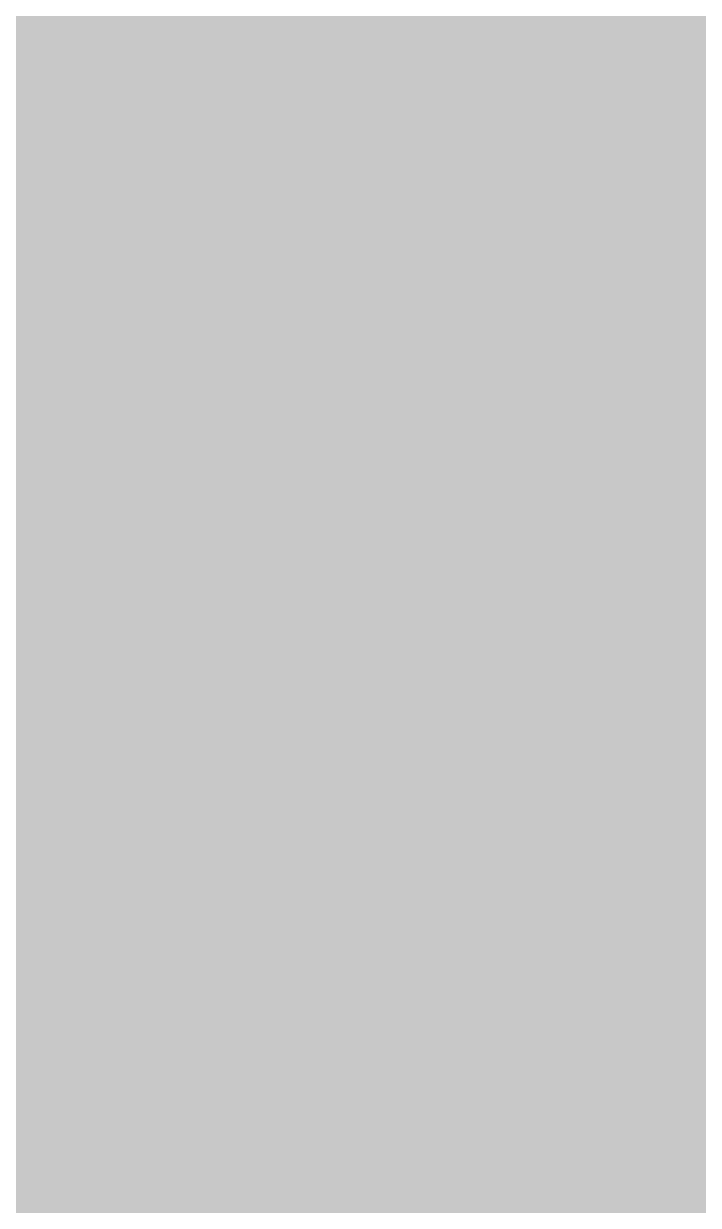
# Model space of a CAD drawing. Header units: millimetres. Extents: x 0 to 423, y 0 to 564.
# Drawn here: x 56.8 to 99.5, y 241.2 to 316 of the extents above; entities that cross this region are included whole.
import ezdxf

# ---------------------------------------------------------------- set-up
doc = ezdxf.new("R2010")
doc.units = ezdxf.units.MM

msp = doc.modelspace()

# ---------------------------------------------------------------- hatches: boundary and pattern name
msp.add_hatch(color=254).paths.add_polyline_path([(21.2189, 0.0537), (20.955, 0.0533), (20.6934, 0.0584), (20.4292, 0.066), (20.1676, 0.0787), (19.906, 0.094), (19.6469, 0.1118), (19.3853, 0.1321), (19.1262, 0.1549), (18.8671, 0.1829), (18.608, 0.2134), (18.349, 0.2464), (18.0924, 0.2845), (17.8359, 0.3251), (17.5793, 0.3683), (17.3253, 0.414), (17.0688, 0.4623), (16.8148, 0.5156), (16.5633, 0.5715), (16.3093, 0.6299), (16.0579, 0.6909), (15.809, 0.7544), (15.56, 0.823), (15.3111, 0.8941), (15.0622, 0.9677), (14.8158, 1.0439), (14.5694, 1.1227), (14.3256, 1.2065), (14.0818, 1.2903), (13.8379, 1.3792), (13.5966, 1.4707), (13.3579, 1.5672), (13.1191, 1.6637), (12.8803, 1.7628), (12.6441, 1.8669), (12.4079, 1.9736), (12.1742, 2.0803), (11.9405, 2.192), (11.7094, 2.3089), (11.4808, 2.4257), (11.2522, 2.5451), (11.0236, 2.6695), (10.7975, 2.794), (10.574, 2.9235), (10.3505, 3.0556), (10.1295, 3.1877), (9.9111, 3.3249), (9.6926, 3.4646), (9.4742, 3.6068), (9.2608, 3.7541), (9.0475, 3.9014), (8.8341, 4.0513), (8.6258, 4.2037), (8.4176, 4.3612), (8.2118, 4.5187), (8.0061, 4.6812), (7.8029, 4.8438), (7.6022, 5.0114), (7.4041, 5.1816), (7.206, 5.3518), (7.0129, 5.527), (6.8174, 5.7048), (6.6269, 5.8826), (6.4389, 6.0655), (6.2509, 6.2509), (6.0655, 6.4389), (5.8852, 6.6269), (5.7048, 6.8174), (5.527, 7.0104), (5.3518, 7.206), (5.1816, 7.4041), (5.0114, 7.6022), (4.8463, 7.8029), (4.6812, 8.0061), (4.5187, 8.2118), (4.3612, 8.4176), (4.2062, 8.6258), (4.0513, 8.8341), (3.9014, 9.0475), (3.7541, 9.2608), (3.6068, 9.4742), (3.4646, 9.6926), (3.3249, 9.9085), (3.1877, 10.1295), (3.0556, 10.3505), (2.9235, 10.574), (2.794, 10.7975), (2.6695, 11.0236), (2.5451, 11.2522), (2.4257, 11.4808), (2.3063, 11.7094), (2.192, 11.9405), (2.0803, 12.1742), (1.971, 12.4079), (1.8669, 12.6441), (1.7628, 12.8803), (1.6637, 13.1191), (1.5646, 13.3579), (1.4707, 13.5966), (1.3792, 13.8379), (1.2903, 14.0818), (1.2065, 14.3256), (1.1227, 14.5694), (1.0439, 14.8158), (0.9652, 15.0622), (0.8915, 15.3111), (0.823, 15.56), (0.7544, 15.809), (0.6883, 16.0604), (0.6274, 16.3119), (0.569, 16.5633), (0.5131, 16.8148), (0.4623, 17.0688), (0.4115, 17.3253), (0.3658, 17.5793), (0.3226, 17.8359), (0.2819, 18.0924), (0.2464, 18.3515), (0.2134, 18.608), (0.1829, 18.8671), (0.1549, 19.1262), (0.1295, 19.3878), (0.1092, 19.6469), (0.0914, 19.9085), (0.0762, 20.1701), (0.066, 20.4318), (0.0584, 20.6934), (0.0533, 20.955), (0.0508, 21.2192), (0.0522, 543.3314), (0.0533, 543.593), (0.0584, 543.8546), (0.066, 544.1188), (0.0762, 544.3804), (0.0914, 544.642), (0.1092, 544.9011), (0.1295, 545.1627), (0.1549, 545.4218), (0.1829, 545.6809), (0.2134, 545.94), (0.2464, 546.1991), (0.2819, 546.4556), (0.3226, 546.7121), (0.3658, 546.9687), (0.4115, 547.2227), (0.4623, 547.4792), (0.5131, 547.7332), (0.569, 547.9847), (0.6274, 548.2387), (0.6883, 548.4876), (0.7544, 548.7391), (0.823, 548.988), (0.8915, 549.2369), (0.9652, 549.4858), (1.0439, 549.7322), (1.1227, 549.9786), (1.2065, 550.2224), (1.2903, 550.4663), (1.3792, 550.7076), (1.4707, 550.9489), (1.5646, 551.1902), (1.6637, 551.4289), (1.7628, 551.6677), (1.8669, 551.9039), (1.971, 552.1401), (2.0803, 552.3738), (2.192, 552.6049), (2.3063, 552.8386), (2.4257, 553.0672), (2.5451, 553.2958), (2.6695, 553.5244), (2.794, 553.7505), (2.9235, 553.974), (3.0556, 554.1975), (3.1877, 554.4185), (3.3249, 554.6369), (3.4646, 554.8554), (3.6068, 555.0738), (3.7541, 555.2872), (3.9014, 555.5005), (4.0513, 555.7114), (4.2062, 555.9222), (4.3612, 556.1305), (4.5187, 556.3362), (4.6812, 556.5419), (4.8463, 556.7451), (5.0114, 556.9458), (5.1816, 557.1439), (5.3518, 557.342), (5.527, 557.5351), (5.7048, 557.7281), (5.8852, 557.9212), (6.0655, 558.1091), (6.2509, 558.2971), (6.4389, 558.4825), (6.6269, 558.6628), (6.8174, 558.8432), (7.0129, 559.021), (7.206, 559.1937), (7.4041, 559.3664), (7.6022, 559.5366), (7.8029, 559.7017), (8.0061, 559.8668), (8.2118, 560.0268), (8.4176, 560.1868), (8.6258, 560.3418), (8.8341, 560.4967), (9.0475, 560.6466), (9.2608, 560.7939), (9.4742, 560.9387), (9.6926, 561.0835), (9.9111, 561.2232), (10.1295, 561.3603), (10.3505, 561.4924), (10.574, 561.6245), (10.7975, 561.754), (11.0236, 561.8785), (11.2522, 562.0029), (11.4808, 562.1223), (11.7094, 562.2392), (11.9405, 562.356), (12.1742, 562.4678), (12.4079, 562.5744), (12.6441, 562.6811), (12.8803, 562.7853), (13.1191, 562.8843), (13.3579, 562.9834), (13.5966, 563.0774), (13.8379, 563.1688), (14.0818, 563.2577), (14.3256, 563.3415), (14.5694, 563.4253), (14.8158, 563.5041), (15.0622, 563.5803), (15.3111, 563.6539), (15.56, 563.7251), (15.809, 563.7936), (16.0579, 563.8571), (16.3093, 563.9206), (16.5633, 563.9791), (16.8148, 564.0349), (17.0688, 564.0857), (17.3253, 564.1365), (17.5793, 564.1823), (17.8359, 564.2254), (18.0924, 564.2635), (18.349, 564.3016), (18.608, 564.3347), (18.8671, 564.3651), (19.1262, 564.3931), (19.3853, 564.4185), (19.6469, 564.4388), (19.906, 564.4566), (20.1676, 564.4718), (20.4292, 564.482), (20.6934, 564.4896), (20.955, 564.4947), (21.2166, 564.4972), (402.2189, 564.4981), (402.4808, 564.4947), (402.7424, 564.4896), (403.0066, 564.482), (403.2682, 564.4718), (403.5298, 564.4566), (403.7889, 564.4388), (404.0505, 564.4185), (404.3096, 564.3931), (404.5687, 564.3651), (404.8277, 564.3347), (405.0868, 564.3016), (405.3434, 564.2635), (405.5999, 564.2254), (405.8564, 564.1823), (406.113, 564.1365), (406.367, 564.0857), (406.621, 564.0349), (406.875, 563.9791), (407.1264, 563.9206), (407.3779, 563.8571), (407.6268, 563.7936), (407.8783, 563.7251), (408.1272, 563.6539), (408.3736, 563.5803), (408.62, 563.5041), (408.8663, 563.4253), (409.1102, 563.3415), (409.354, 563.2577), (409.5979, 563.1688), (409.8392, 563.0774), (410.0805, 562.9834), (410.3192, 562.8843), (410.5554, 562.7853), (410.7942, 562.6811), (411.0279, 562.5744), (411.2616, 562.4678), (411.4952, 562.356), (411.7264, 562.2392), (411.9575, 562.1223), (412.1861, 562.0029), (412.4122, 561.8785), (412.6382, 561.754), (412.8643, 561.6245), (413.0853, 561.4924), (413.3063, 561.3603), (413.5272, 561.2232), (413.7457, 561.0835), (413.9616, 560.9387), (414.1775, 560.7939), (414.3908, 560.6466), (414.6017, 560.4967), (414.8125, 560.3418), (415.0208, 560.1868), (415.2265, 560.0268), (415.4297, 559.8668), (415.6329, 559.7017), (415.8336, 559.5366), (416.0342, 559.3664), (416.2298, 559.1937), (416.4254, 559.021), (416.6184, 558.8432), (416.8089, 558.6628), (416.9994, 558.4825), (417.1848, 558.2971), (417.3703, 558.1091), (417.5531, 557.9212), (417.7335, 557.7281), (417.9087, 557.5351), (418.084, 557.342), (418.2567, 557.1439), (418.4244, 556.9458), (418.592, 556.7451), (418.7546, 556.5419), (418.9171, 556.3362), (419.0746, 556.1305), (419.2321, 555.9222), (419.3845, 555.7114), (419.5369, 555.5005), (419.6842, 555.2872), (419.829, 555.0738), (419.9712, 554.8554), (420.1109, 554.6369), (420.2481, 554.4185), (420.3827, 554.1975), (420.5148, 553.974), (420.6418, 553.7505), (420.7688, 553.5244), (420.8907, 553.2958), (421.0126, 553.0672), (421.1295, 552.8386), (421.2438, 552.6049), (421.3555, 552.3738), (421.4647, 552.1401), (421.5689, 551.9039), (421.673, 551.6677), (421.7746, 551.4289), (421.8711, 551.1902), (421.9651, 550.9489), (422.0566, 550.7076), (422.1455, 550.4663), (422.2318, 550.2224), (422.3131, 549.9786), (422.3918, 549.7322), (422.4706, 549.4858), (422.5442, 549.2369), (422.6128, 548.988), (422.6814, 548.7391), (422.7449, 548.4876), (422.8084, 548.2387), (422.8668, 547.9847), (422.9227, 547.7332), (422.9735, 547.4792), (423.0243, 547.2227), (423.07, 546.9687), (423.1132, 546.7121), (423.1513, 546.4556), (423.1894, 546.1991), (423.2224, 545.94), (423.2529, 545.6809), (423.2808, 545.4218), (423.3037, 545.1627), (423.3266, 544.9011), (423.3443, 544.642), (423.357, 544.3804), (423.3697, 544.1188), (423.3774, 543.8546), (423.3824, 543.593), (423.385, 543.3314), (423.3855, 21.2203), (423.3824, 20.955), (423.3774, 20.6934), (423.3697, 20.4318), (423.357, 20.1701), (423.3443, 19.9085), (423.3266, 19.6469), (423.3037, 19.3878), (423.2808, 19.1262), (423.2529, 18.8671), (423.2224, 18.608), (423.1894, 18.3515), (423.1513, 18.0924), (423.1132, 17.8359), (423.07, 17.5793), (423.0243, 17.3253), (422.9735, 17.0688), (422.9227, 16.8148), (422.8668, 16.5633), (422.8084, 16.3119), (422.7449, 16.0604), (422.6814, 15.809), (422.6128, 15.56), (422.5442, 15.3111), (422.4706, 15.0622), (422.3918, 14.8158), (422.3131, 14.5694), (422.2318, 14.3256), (422.1455, 14.0818), (422.0566, 13.8379), (421.9651, 13.5966), (421.8711, 13.3579), (421.7746, 13.1191), (421.673, 12.8803), (421.5689, 12.6441), (421.4647, 12.4079), (421.3555, 12.1742), (421.2438, 11.9405), (421.1295, 11.7094), (421.0126, 11.4808), (420.8907, 11.2522), (420.7688, 11.0236), (420.6418, 10.7975), (420.5148, 10.574), (420.3827, 10.3505), (420.2481, 10.1295), (420.1109, 9.9085), (419.9712, 9.6926), (419.829, 9.4742), (419.6842, 9.2608), (419.5369, 9.0475), (419.3845, 8.8341), (419.2321, 8.6258), (419.0746, 8.4176), (418.9171, 8.2118), (418.7546, 8.0061), (418.592, 7.8029), (418.4244, 7.6022), (418.2567, 7.4041), (418.084, 7.206), (417.9087, 7.0104), (417.7335, 6.8174), (417.5531, 6.6269), (417.3703, 6.4389), (417.1848, 6.2509), (416.9994, 6.0655), (416.8089, 5.8826), (416.6184, 5.7048), (416.4254, 5.527), (416.2298, 5.3518), (416.0342, 5.1816), (415.8336, 5.0114), (415.6329, 4.8438), (415.4297, 4.6812), (415.2265, 4.5187), (415.0208, 4.3612), (414.8125, 4.2037), (414.6017, 4.0513), (414.3908, 3.9014), (414.1775, 3.7541), (413.9616, 3.6068), (413.7457, 3.4646), (413.5272, 3.3249), (413.3063, 3.1877), (413.0853, 3.0556), (412.8643, 2.9235), (412.6382, 2.794), (412.4122, 2.6695), (412.1861, 2.5451), (411.9575, 2.4257), (411.7264, 2.3089), (411.4952, 2.192), (411.2616, 2.0803), (411.0279, 1.9736), (410.7942, 1.8669), (410.5554, 1.7628), (410.3192, 1.6637), (410.0805, 1.5672), (409.8392, 1.4707), (409.5979, 1.3792), (409.354, 1.2903), (409.1102, 1.2065), (408.8663, 1.1227), (408.62, 1.0439), (408.3736, 0.9677), (408.1272, 0.8941), (407.8783, 0.823), (407.6268, 0.7544), (407.3779, 0.6909), (407.1264, 0.6299), (406.875, 0.5715), (406.621, 0.5156), (406.367, 0.4623), (406.113, 0.414), (405.8564, 0.3683), (405.5999, 0.3251), (405.3434, 0.2845), (405.0868, 0.2464), (404.8277, 0.2134), (404.5687, 0.1829), (404.3096, 0.1549), (404.0505, 0.1321), (403.7889, 0.1118), (403.5298, 0.094), (403.2682, 0.0787), (403.0066, 0.066), (402.7424, 0.0584), (402.4808, 0.0533), (402.2166, 0.0533)])
h = msp.add_hatch(color=59)
h.paths.add_polyline_path([(60.3772, 286.0142), (60.3772, 280.935), (64.1876, 280.935), (64.1876, 252.9953), (70.4109, 252.9953), (70.4109, 286.0142)])
edge = h.paths.add_edge_path(flags=16)
edge.add_line((62.9818, 296.4282), (62.9818, 296.3113))
edge.add_line((62.9818, 296.3113), (62.9869, 296.197))
edge.add_line((62.9869, 296.197), (62.992, 296.0827))
edge.add_line((62.992, 296.0827), (63.0022, 295.971))
edge.add_line((63.0022, 295.971), (63.0149, 295.8592))
edge.add_line((63.0149, 295.8592), (63.0276, 295.7474))
edge.add_line((63.0276, 295.7474), (63.0453, 295.6382))
edge.add_line((63.0453, 295.6382), (63.0657, 295.5315))
edge.add_line((63.0657, 295.5315), (63.086, 295.4223))
edge.add_line((63.086, 295.4223), (63.1114, 295.3182))
edge.add_line((63.1114, 295.3182), (63.1368, 295.2115))
edge.add_line((63.1368, 295.2115), (63.1673, 295.1099))
edge.add_line((63.1673, 295.1099), (63.1977, 295.0058))
edge.add_line((63.1977, 295.0058), (63.2333, 294.9067))
edge.add_line((63.2333, 294.9067), (63.2689, 294.8051))
edge.add_line((63.2689, 294.8051), (63.307, 294.7086))
edge.add_line((63.307, 294.7086), (63.3476, 294.6095))
edge.add_line((63.3476, 294.6095), (63.3908, 294.5155))
edge.add_line((63.3908, 294.5155), (63.4365, 294.4216))
edge.add_line((63.4365, 294.4216), (63.4822, 294.3276))
edge.add_line((63.4822, 294.3276), (63.533, 294.2361))
edge.add_line((63.533, 294.2361), (63.5838, 294.1472))
edge.add_line((63.5838, 294.1472), (63.6372, 294.0583))
edge.add_line((63.6372, 294.0583), (63.693, 293.972))
edge.add_line((63.693, 293.972), (63.7515, 293.8882))
edge.add_line((63.7515, 293.8882), (63.8124, 293.8043))
edge.add_line((63.8124, 293.8043), (63.8734, 293.7231))
edge.add_line((63.8734, 293.7231), (63.9369, 293.6418))
edge.add_line((63.9369, 293.6418), (64.0029, 293.563))
edge.add_line((64.0029, 293.563), (64.069, 293.4868))
edge.add_line((64.069, 293.4868), (64.1401, 293.4132))
edge.add_line((64.1401, 293.4132), (64.2112, 293.3395))
edge.add_line((64.2112, 293.3395), (64.2849, 293.2684))
edge.add_line((64.2849, 293.2684), (64.3585, 293.1998))
edge.add_line((64.3585, 293.1998), (64.4347, 293.1312))
edge.add_line((64.4347, 293.1312), (64.5135, 293.0652))
edge.add_line((64.5135, 293.0652), (64.5947, 293.0017))
edge.add_line((64.5947, 293.0017), (64.676, 292.9407))
edge.add_line((64.676, 292.9407), (64.7598, 292.8798))
edge.add_line((64.7598, 292.8798), (64.8437, 292.8214))
edge.add_line((64.8437, 292.8214), (64.93, 292.7655))
edge.add_line((64.93, 292.7655), (65.0189, 292.7121))
edge.add_line((65.0189, 292.7121), (65.1078, 292.6613))
edge.add_line((65.1078, 292.6613), (65.1993, 292.6131))
edge.add_line((65.1993, 292.6131), (65.2932, 292.5648))
edge.add_line((65.2932, 292.5648), (65.3872, 292.5191))
edge.add_line((65.3872, 292.5191), (65.4812, 292.4759))
edge.add_line((65.4812, 292.4759), (65.5777, 292.4353))
edge.add_line((65.5777, 292.4353), (65.6768, 292.3972))
edge.add_line((65.6768, 292.3972), (65.7758, 292.3616))
edge.add_line((65.7758, 292.3616), (65.8774, 292.3261))
edge.add_line((65.8774, 292.3261), (65.979, 292.2956))
edge.add_line((65.979, 292.2956), (66.0832, 292.2651))
edge.add_line((66.0832, 292.2651), (66.1873, 292.2397))
edge.add_line((66.1873, 292.2397), (66.294, 292.2143))
edge.add_line((66.294, 292.2143), (66.4007, 292.194))
edge.add_line((66.4007, 292.194), (66.5099, 292.1737))
edge.add_line((66.5099, 292.1737), (66.6191, 292.1559))
edge.add_line((66.6191, 292.1559), (66.7309, 292.1432))
edge.add_line((66.7309, 292.1432), (66.8426, 292.1305))
edge.add_line((66.8426, 292.1305), (66.9544, 292.1203))
edge.add_line((66.9544, 292.1203), (67.0687, 292.1152))
edge.add_line((67.0687, 292.1152), (67.183, 292.1102))
edge.add_line((67.183, 292.1102), (67.2973, 292.1102))
edge.add_line((67.2973, 292.1102), (67.4141, 292.1102))
edge.add_line((67.4141, 292.1102), (67.5284, 292.1152))
edge.add_line((67.5284, 292.1152), (67.6427, 292.1203))
edge.add_line((67.6427, 292.1203), (67.7545, 292.1305))
edge.add_line((67.7545, 292.1305), (67.8663, 292.1432))
edge.add_line((67.8663, 292.1432), (67.978, 292.1559))
edge.add_line((67.978, 292.1559), (68.0872, 292.1737))
edge.add_line((68.0872, 292.1737), (68.1939, 292.194))
edge.add_line((68.1939, 292.194), (68.3006, 292.2143))
edge.add_line((68.3006, 292.2143), (68.4073, 292.2397))
edge.add_line((68.4073, 292.2397), (68.5114, 292.2651))
edge.add_line((68.5114, 292.2651), (68.6156, 292.2956))
edge.add_line((68.6156, 292.2956), (68.7197, 292.3261))
edge.add_line((68.7197, 292.3261), (68.8188, 292.3616))
edge.add_line((68.8188, 292.3616), (68.9204, 292.3972))
edge.add_line((68.9204, 292.3972), (69.0169, 292.4353))
edge.add_line((69.0169, 292.4353), (69.1134, 292.4759))
edge.add_line((69.1134, 292.4759), (69.2099, 292.5191))
edge.add_line((69.2099, 292.5191), (69.3039, 292.5648))
edge.add_line((69.3039, 292.5648), (69.3979, 292.6131))
edge.add_line((69.3979, 292.6131), (69.4893, 292.6613))
edge.add_line((69.4893, 292.6613), (69.5782, 292.7121))
edge.add_line((69.5782, 292.7121), (69.6671, 292.7655))
edge.add_line((69.6671, 292.7655), (69.7535, 292.8214))
edge.add_line((69.7535, 292.8214), (69.8373, 292.8798))
edge.add_line((69.8373, 292.8798), (69.9211, 292.9407))
edge.add_line((69.9211, 292.9407), (70.0024, 293.0017))
edge.add_line((70.0024, 293.0017), (70.0837, 293.0652))
edge.add_line((70.0837, 293.0652), (70.1624, 293.1312))
edge.add_line((70.1624, 293.1312), (70.2386, 293.1998))
edge.add_line((70.2386, 293.1998), (70.3123, 293.2684))
edge.add_line((70.3123, 293.2684), (70.3859, 293.3395))
edge.add_line((70.3859, 293.3395), (70.4571, 293.4132))
edge.add_line((70.4571, 293.4132), (70.5256, 293.4868))
edge.add_line((70.5256, 293.4868), (70.5942, 293.563))
edge.add_line((70.5942, 293.563), (70.6603, 293.6418))
edge.add_line((70.6603, 293.6418), (70.7238, 293.7231))
edge.add_line((70.7238, 293.7231), (70.7847, 293.8043))
edge.add_line((70.7847, 293.8043), (70.8457, 293.8882))
edge.add_line((70.8457, 293.8882), (70.9041, 293.972))
edge.add_line((70.9041, 293.972), (70.96, 294.0583))
edge.add_line((70.96, 294.0583), (71.0133, 294.1472))
edge.add_line((71.0133, 294.1472), (71.0641, 294.2361))
edge.add_line((71.0641, 294.2361), (71.1149, 294.3276))
edge.add_line((71.1149, 294.3276), (71.1606, 294.4216))
edge.add_line((71.1606, 294.4216), (71.2064, 294.5155))
edge.add_line((71.2064, 294.5155), (71.2495, 294.6095))
edge.add_line((71.2495, 294.6095), (71.2902, 294.7086))
edge.add_line((71.2902, 294.7086), (71.3283, 294.8051))
edge.add_line((71.3283, 294.8051), (71.3638, 294.9067))
edge.add_line((71.3638, 294.9067), (71.3994, 295.0058))
edge.add_line((71.3994, 295.0058), (71.4299, 295.1099))
edge.add_line((71.4299, 295.1099), (71.4604, 295.2115))
edge.add_line((71.4604, 295.2115), (71.4858, 295.3182))
edge.add_line((71.4858, 295.3182), (71.5112, 295.4223))
edge.add_line((71.5112, 295.4223), (71.534, 295.5315))
edge.add_line((71.534, 295.5315), (71.5518, 295.6382))
edge.add_line((71.5518, 295.6382), (71.5696, 295.7474))
edge.add_line((71.5696, 295.7474), (71.5848, 295.8592))
edge.add_line((71.5848, 295.8592), (71.595, 295.971))
edge.add_line((71.595, 295.971), (71.6051, 296.0827))
edge.add_line((71.6051, 296.0827), (71.6102, 296.197))
edge.add_line((71.6102, 296.197), (71.6153, 296.3113))
edge.add_line((71.6153, 296.3113), (71.6178, 296.4282))
edge.add_line((71.6178, 296.4282), (71.6153, 296.5425))
edge.add_line((71.6153, 296.5425), (71.6102, 296.6568))
edge.add_line((71.6102, 296.6568), (71.6051, 296.7711))
edge.add_line((71.6051, 296.7711), (71.595, 296.8828))
edge.add_line((71.595, 296.8828), (71.5848, 296.9946))
edge.add_line((71.5848, 296.9946), (71.5696, 297.1063))
edge.add_line((71.5696, 297.1063), (71.5518, 297.2156))
edge.add_line((71.5518, 297.2156), (71.534, 297.3248))
edge.add_line((71.534, 297.3248), (71.5112, 297.4315))
edge.add_line((71.5112, 297.4315), (71.4858, 297.5381))
edge.add_line((71.4858, 297.5381), (71.4604, 297.6423))
edge.add_line((71.4604, 297.6423), (71.4299, 297.7464))
edge.add_line((71.4299, 297.7464), (71.3994, 297.848))
edge.add_line((71.3994, 297.848), (71.3638, 297.9496))
edge.add_line((71.3638, 297.9496), (71.3283, 298.0487))
edge.add_line((71.3283, 298.0487), (71.2902, 298.1477))
edge.add_line((71.2902, 298.1477), (71.2495, 298.2443))
edge.add_line((71.2495, 298.2443), (71.2064, 298.3408))
edge.add_line((71.2064, 298.3408), (71.1606, 298.4348))
edge.add_line((71.1606, 298.4348), (71.1149, 298.5262))
edge.add_line((71.1149, 298.5262), (71.0641, 298.6176))
edge.add_line((71.0641, 298.6176), (71.0133, 298.7065))
edge.add_line((71.0133, 298.7065), (70.96, 298.7954))
edge.add_line((70.96, 298.7954), (70.9041, 298.8818))
edge.add_line((70.9041, 298.8818), (70.8457, 298.9682))
edge.add_line((70.8457, 298.9682), (70.7847, 299.0494))
edge.add_line((70.7847, 299.0494), (70.7238, 299.1333))
edge.add_line((70.7238, 299.1333), (70.6603, 299.212))
edge.add_line((70.6603, 299.212), (70.5942, 299.2907))
edge.add_line((70.5942, 299.2907), (70.5256, 299.3669))
edge.add_line((70.5256, 299.3669), (70.4571, 299.4431))
edge.add_line((70.4571, 299.4431), (70.3859, 299.5143))
edge.add_line((70.3859, 299.5143), (70.3123, 299.5879))
edge.add_line((70.3123, 299.5879), (70.2386, 299.6565))
edge.add_line((70.2386, 299.6565), (70.1624, 299.7225))
edge.add_line((70.1624, 299.7225), (70.0837, 299.7886))
edge.add_line((70.0837, 299.7886), (70.0024, 299.8521))
edge.add_line((70.0024, 299.8521), (69.9211, 299.9156))
edge.add_line((69.9211, 299.9156), (69.8373, 299.974))
edge.add_line((69.8373, 299.974), (69.7535, 300.0324))
edge.add_line((69.7535, 300.0324), (69.6671, 300.0883))
edge.add_line((69.6671, 300.0883), (69.5782, 300.1416))
edge.add_line((69.5782, 300.1416), (69.4893, 300.1924))
edge.add_line((69.4893, 300.1924), (69.3979, 300.2432))
edge.add_line((69.3979, 300.2432), (69.3039, 300.2915))
edge.add_line((69.3039, 300.2915), (69.2099, 300.3347))
edge.add_line((69.2099, 300.3347), (69.1134, 300.3779))
edge.add_line((69.1134, 300.3779), (69.0169, 300.4185))
edge.add_line((69.0169, 300.4185), (68.9204, 300.4566))
edge.add_line((68.9204, 300.4566), (68.8188, 300.4947))
edge.add_line((68.8188, 300.4947), (68.7197, 300.5277))
edge.add_line((68.7197, 300.5277), (68.6156, 300.5582))
edge.add_line((68.6156, 300.5582), (68.5114, 300.5887))
edge.add_line((68.5114, 300.5887), (68.4073, 300.6166))
edge.add_line((68.4073, 300.6166), (68.3006, 300.6395))
edge.add_line((68.3006, 300.6395), (68.1939, 300.6623))
edge.add_line((68.1939, 300.6623), (68.0872, 300.6801))
edge.add_line((68.0872, 300.6801), (67.978, 300.6979))
edge.add_line((67.978, 300.6979), (67.8663, 300.7131))
edge.add_line((67.8663, 300.7131), (67.7545, 300.7233))
edge.add_line((67.7545, 300.7233), (67.6427, 300.7335))
edge.add_line((67.6427, 300.7335), (67.5284, 300.7411))
edge.add_line((67.5284, 300.7411), (67.4141, 300.7436))
edge.add_line((67.4141, 300.7436), (67.2973, 300.7462))
edge.add_line((67.2973, 300.7462), (67.183, 300.7436))
edge.add_line((67.183, 300.7436), (67.0687, 300.7411))
edge.add_line((67.0687, 300.7411), (66.9544, 300.7335))
edge.add_line((66.9544, 300.7335), (66.8426, 300.7233))
edge.add_line((66.8426, 300.7233), (66.7309, 300.7131))
edge.add_line((66.7309, 300.7131), (66.6191, 300.6979))
edge.add_line((66.6191, 300.6979), (66.5099, 300.6801))
edge.add_line((66.5099, 300.6801), (66.4007, 300.6623))
edge.add_line((66.4007, 300.6623), (66.294, 300.6395))
edge.add_line((66.294, 300.6395), (66.1873, 300.6166))
edge.add_line((66.1873, 300.6166), (66.0832, 300.5887))
edge.add_line((66.0832, 300.5887), (65.979, 300.5582))
edge.add_line((65.979, 300.5582), (65.8774, 300.5277))
edge.add_line((65.8774, 300.5277), (65.7758, 300.4947))
edge.add_line((65.7758, 300.4947), (65.6768, 300.4566))
edge.add_line((65.6768, 300.4566), (65.5777, 300.4185))
edge.add_line((65.5777, 300.4185), (65.4812, 300.3779))
edge.add_line((65.4812, 300.3779), (65.3872, 300.3347))
edge.add_line((65.3872, 300.3347), (65.2932, 300.2915))
edge.add_line((65.2932, 300.2915), (65.1993, 300.2432))
edge.add_line((65.1993, 300.2432), (65.1078, 300.1924))
edge.add_line((65.1078, 300.1924), (65.0189, 300.1416))
edge.add_line((65.0189, 300.1416), (64.93, 300.0883))
edge.add_line((64.93, 300.0883), (64.8437, 300.0324))
edge.add_line((64.8437, 300.0324), (64.7598, 299.974))
edge.add_line((64.7598, 299.974), (64.676, 299.9156))
edge.add_line((64.676, 299.9156), (64.5947, 299.8521))
edge.add_line((64.5947, 299.8521), (64.5135, 299.7886))
edge.add_line((64.5135, 299.7886), (64.4347, 299.7225))
edge.add_line((64.4347, 299.7225), (64.3585, 299.6565))
edge.add_line((64.3585, 299.6565), (64.2849, 299.5879))
edge.add_line((64.2849, 299.5879), (64.2112, 299.5143))
edge.add_line((64.2112, 299.5143), (64.1401, 299.4431))
edge.add_line((64.1401, 299.4431), (64.069, 299.3669))
edge.add_line((64.069, 299.3669), (64.0029, 299.2907))
edge.add_line((64.0029, 299.2907), (63.9369, 299.212))
edge.add_line((63.9369, 299.212), (63.8734, 299.1333))
edge.add_line((63.8734, 299.1333), (63.8124, 299.0494))
edge.add_line((63.8124, 299.0494), (63.7515, 298.9682))
edge.add_line((63.7515, 298.9682), (63.693, 298.8818))
edge.add_line((63.693, 298.8818), (63.6372, 298.7954))
edge.add_line((63.6372, 298.7954), (63.5838, 298.7065))
edge.add_line((63.5838, 298.7065), (63.533, 298.6176))
edge.add_line((63.533, 298.6176), (63.4822, 298.5262))
edge.add_line((63.4822, 298.5262), (63.4365, 298.4348))
edge.add_line((63.4365, 298.4348), (63.3908, 298.3408))
edge.add_line((63.3908, 298.3408), (63.3476, 298.2443))
edge.add_line((63.3476, 298.2443), (63.307, 298.1477))
edge.add_line((63.307, 298.1477), (63.2689, 298.0487))
edge.add_line((63.2689, 298.0487), (63.2333, 297.9496))
edge.add_line((63.2333, 297.9496), (63.1977, 297.848))
edge.add_line((63.1977, 297.848), (63.1673, 297.7464))
edge.add_line((63.1673, 297.7464), (63.1368, 297.6423))
edge.add_line((63.1368, 297.6423), (63.1114, 297.5381))
edge.add_line((63.1114, 297.5381), (63.086, 297.4315))
edge.add_line((63.086, 297.4315), (63.0657, 297.3248))
edge.add_line((63.0657, 297.3248), (63.0453, 297.2156))
edge.add_line((63.0453, 297.2156), (63.0276, 297.1063))
edge.add_line((63.0276, 297.1063), (63.0149, 296.9946))
edge.add_line((63.0149, 296.9946), (63.0022, 296.8828))
edge.add_line((63.0022, 296.8828), (62.992, 296.7711))
edge.add_line((62.992, 296.7711), (62.9869, 296.6568))
edge.add_line((62.9869, 296.6568), (62.9818, 296.5425))
edge.add_line((62.9818, 296.5425), (62.9793, 296.4282))
h = msp.add_hatch(color=59)
edge = h.paths.add_edge_path()
edge.add_line((87.2381, 281.3153), (87.3938, 281.3126))
edge.add_line((87.3938, 281.3126), (87.5462, 281.3126))
edge.add_line((87.5462, 281.3126), (87.6986, 281.3101))
edge.add_line((87.6986, 281.3101), (87.8484, 281.305))
edge.add_line((87.8484, 281.305), (87.9958, 281.2999))
edge.add_line((87.9958, 281.2999), (88.1405, 281.2923))
edge.add_line((88.1405, 281.2923), (88.2828, 281.2847))
edge.add_line((88.2828, 281.2847), (88.4225, 281.2745))
edge.add_line((88.4225, 281.2745), (88.5596, 281.2618))
edge.add_line((88.5596, 281.2618), (88.6943, 281.2491))
edge.add_line((88.6943, 281.2491), (88.8263, 281.2339))
edge.add_line((88.8263, 281.2339), (88.9559, 281.2161))
edge.add_line((88.9559, 281.2161), (89.0829, 281.1983))
edge.add_line((89.0829, 281.1983), (89.2073, 281.178))
edge.add_line((89.2073, 281.178), (89.3293, 281.1526))
edge.add_line((89.3293, 281.1526), (89.4512, 281.1272))
edge.add_line((89.4512, 281.1272), (89.568, 281.1018))
edge.add_line((89.568, 281.1018), (89.6823, 281.0713))
edge.add_line((89.6823, 281.0713), (89.7966, 281.0383))
edge.add_line((89.7966, 281.0383), (89.9058, 281.0027))
edge.add_line((89.9058, 281.0027), (90.0151, 280.9646))
edge.add_line((90.0151, 280.9646), (90.1192, 280.924))
edge.add_line((90.1192, 280.924), (90.2233, 280.8808))
edge.add_line((90.2233, 280.8808), (90.3224, 280.8351))
edge.add_line((90.3224, 280.8351), (90.4215, 280.7868))
edge.add_line((90.4215, 280.7868), (90.518, 280.7335))
edge.add_line((90.518, 280.7335), (90.6094, 280.6776))
edge.add_line((90.6094, 280.6776), (90.7009, 280.6192))
edge.add_line((90.7009, 280.6192), (90.7898, 280.5582))
edge.add_line((90.7898, 280.5582), (90.8761, 280.4947))
edge.add_line((90.8761, 280.4947), (90.9574, 280.4262))
edge.add_line((90.9574, 280.4262), (91.0387, 280.3525))
edge.add_line((91.0387, 280.3525), (91.1174, 280.2788))
edge.add_line((91.1174, 280.2788), (91.1936, 280.1976))
edge.add_line((91.1936, 280.1976), (91.2673, 280.1163))
edge.add_line((91.2673, 280.1163), (91.3384, 280.0299))
edge.add_line((91.3384, 280.0299), (91.407, 279.9385))
edge.add_line((91.407, 279.9385), (91.473, 279.8445))
edge.add_line((91.473, 279.8445), (91.5365, 279.7454))
edge.add_line((91.5365, 279.7454), (91.5975, 279.6438))
edge.add_line((91.5975, 279.6438), (91.6559, 279.5346))
edge.add_line((91.6559, 279.5346), (91.7118, 279.4254))
edge.add_line((91.7118, 279.4254), (91.7651, 279.3086))
edge.add_line((91.7651, 279.3086), (91.8159, 279.1892))
edge.add_line((91.8159, 279.1892), (91.8667, 279.0647))
edge.add_line((91.8667, 279.0647), (91.9124, 278.9352))
edge.add_line((91.9124, 278.9352), (91.9556, 278.8006))
edge.add_line((91.9556, 278.8006), (91.9963, 278.6609))
edge.add_line((91.9963, 278.6609), (92.0369, 278.5186))
edge.add_line((92.0369, 278.5186), (92.0725, 278.3688))
edge.add_line((92.0725, 278.3688), (92.1055, 278.2164))
edge.add_line((92.1055, 278.2164), (92.136, 278.0563))
edge.add_line((92.136, 278.0563), (92.1664, 277.8938))
edge.add_line((92.1664, 277.8938), (92.1918, 277.7236))
edge.add_line((92.1918, 277.7236), (92.2147, 277.5509))
edge.add_line((92.2147, 277.5509), (92.2376, 277.3705))
edge.add_line((92.2376, 277.3705), (92.2553, 277.1851))
edge.add_line((92.2553, 277.1851), (92.2731, 276.9946))
edge.add_line((92.2731, 276.9946), (92.2858, 276.7965))
edge.add_line((92.2858, 276.7965), (92.2985, 276.5933))
edge.add_line((92.2985, 276.5933), (92.3061, 276.385))
edge.add_line((92.3061, 276.385), (92.3112, 276.1717))
edge.add_line((92.3112, 276.1717), (92.3163, 275.9532))
edge.add_line((92.3163, 275.9532), (92.3163, 275.7272))
edge.add_line((92.3163, 275.7272), (92.3188, 273.2511))
edge.add_line((92.3188, 273.2511), (88.9522, 273.2511))
edge.add_line((88.9522, 273.2511), (88.5723, 273.2481))
edge.add_line((88.5723, 273.2481), (88.2015, 273.2405))
edge.add_line((88.2015, 273.2405), (87.8357, 273.2303))
edge.add_line((87.8357, 273.2303), (87.4776, 273.2126))
edge.add_line((87.4776, 273.2126), (87.1245, 273.1922))
edge.add_line((87.1245, 273.1922), (86.7791, 273.1668))
edge.add_line((86.7791, 273.1668), (86.4387, 273.1364))
edge.add_line((86.4387, 273.1364), (86.1035, 273.1008))
edge.add_line((86.1035, 273.1008), (85.7758, 273.0627))
edge.add_line((85.7758, 273.0627), (85.4558, 273.017))
edge.add_line((85.4558, 273.017), (85.1408, 272.9687))
edge.add_line((85.1408, 272.9687), (84.8309, 272.9128))
edge.add_line((84.8309, 272.9128), (84.5287, 272.8544))
edge.add_line((84.5287, 272.8544), (84.2315, 272.7909))
edge.add_line((84.2315, 272.7909), (83.9419, 272.7223))
edge.add_line((83.9419, 272.7223), (83.6574, 272.6487))
edge.add_line((83.6574, 272.6487), (83.378, 272.5699))
edge.add_line((83.378, 272.5699), (83.1063, 272.4861))
edge.add_line((83.1063, 272.4861), (82.8396, 272.3972))
edge.add_line((82.8396, 272.3972), (82.5805, 272.3032))
edge.add_line((82.5805, 272.3032), (82.3265, 272.2042))
edge.add_line((82.3265, 272.2042), (82.0801, 272.1))
edge.add_line((82.0801, 272.1), (81.8388, 271.9908))
edge.add_line((81.8388, 271.9908), (81.6026, 271.8765))
edge.add_line((81.6026, 271.8765), (81.3714, 271.7571))
edge.add_line((81.3714, 271.7571), (81.1479, 271.6327))
edge.add_line((81.1479, 271.6327), (80.932, 271.5031))
edge.add_line((80.932, 271.5031), (80.7212, 271.3685))
edge.add_line((80.7212, 271.3685), (80.5155, 271.2263))
edge.add_line((80.5155, 271.2263), (80.3148, 271.0815))
edge.add_line((80.3148, 271.0815), (80.1218, 270.9291))
edge.add_line((80.1218, 270.9291), (79.9338, 270.7742))
edge.add_line((79.9338, 270.7742), (79.7535, 270.6116))
edge.add_line((79.7535, 270.6116), (79.5782, 270.444))
edge.add_line((79.5782, 270.444), (79.408, 270.2712))
edge.add_line((79.408, 270.2712), (79.2429, 270.0934))
edge.add_line((79.2429, 270.0934), (79.0854, 269.908))
edge.add_line((79.0854, 269.908), (78.933, 269.7201))
edge.add_line((78.933, 269.7201), (78.7883, 269.5245))
edge.add_line((78.7883, 269.5245), (78.6486, 269.3238))
edge.add_line((78.6486, 269.3238), (78.5139, 269.1181))
edge.add_line((78.5139, 269.1181), (78.3844, 268.9073))
edge.add_line((78.3844, 268.9073), (78.2625, 268.6888))
edge.add_line((78.2625, 268.6888), (78.1456, 268.4653))
edge.add_line((78.1456, 268.4653), (78.0339, 268.2367))
edge.add_line((78.0339, 268.2367), (77.9297, 268.003))
edge.add_line((77.9297, 268.003), (77.8281, 267.7617))
edge.add_line((77.8281, 267.7617), (77.7367, 267.5179))
edge.add_line((77.7367, 267.5179), (77.6478, 267.2639))
edge.add_line((77.6478, 267.2639), (77.5665, 267.0073))
edge.add_line((77.5665, 267.0073), (77.4903, 266.7432))
edge.add_line((77.4903, 266.7432), (77.4192, 266.4739))
edge.add_line((77.4192, 266.4739), (77.3532, 266.1996))
edge.add_line((77.3532, 266.1996), (77.2947, 265.9177))
edge.add_line((77.2947, 265.9177), (77.2414, 265.6307))
edge.add_line((77.2414, 265.6307), (77.1931, 265.336))
edge.add_line((77.1931, 265.336), (77.15, 265.0388))
edge.add_line((77.15, 265.0388), (77.1144, 264.7315))
edge.add_line((77.1144, 264.7315), (77.0839, 264.4216))
edge.add_line((77.0839, 264.4216), (77.0585, 264.1041))
edge.add_line((77.0585, 264.1041), (77.0382, 263.779))
edge.add_line((77.0382, 263.779), (77.0255, 263.4513))
edge.add_line((77.0255, 263.4513), (77.0153, 263.1135))
edge.add_line((77.0153, 263.1135), (77.0128, 262.7732))
edge.add_line((77.0128, 262.7732), (77.0153, 262.4074))
edge.add_line((77.0153, 262.4074), (77.0255, 262.0493))
edge.add_line((77.0255, 262.0493), (77.0382, 261.6987))
edge.add_line((77.0382, 261.6987), (77.0585, 261.3584))
edge.add_line((77.0585, 261.3584), (77.0814, 261.0231))
edge.add_line((77.0814, 261.0231), (77.1119, 260.6954))
edge.add_line((77.1119, 260.6954), (77.1474, 260.3754))
edge.add_line((77.1474, 260.3754), (77.1881, 260.063))
edge.add_line((77.1881, 260.063), (77.2312, 259.7582))
edge.add_line((77.2312, 259.7582), (77.282, 259.461))
edge.add_line((77.282, 259.461), (77.3379, 259.1714))
edge.add_line((77.3379, 259.1714), (77.3989, 258.887))
edge.add_line((77.3989, 258.887), (77.4649, 258.6101))
edge.add_line((77.4649, 258.6101), (77.5335, 258.3409))
edge.add_line((77.5335, 258.3409), (77.6097, 258.0792))
edge.add_line((77.6097, 258.0792), (77.6884, 257.8227))
edge.add_line((77.6884, 257.8227), (77.7723, 257.5738))
edge.add_line((77.7723, 257.5738), (77.8612, 257.3325))
edge.add_line((77.8612, 257.3325), (77.9551, 257.0963))
edge.add_line((77.9551, 257.0963), (78.0542, 256.8677))
edge.add_line((78.0542, 256.8677), (78.1558, 256.6467))
edge.add_line((78.1558, 256.6467), (78.2625, 256.4308))
edge.add_line((78.2625, 256.4308), (78.3742, 256.22))
edge.add_line((78.3742, 256.22), (78.4911, 256.0168))
edge.add_line((78.4911, 256.0168), (78.6105, 255.8212))
edge.add_line((78.6105, 255.8212), (78.7349, 255.6307))
edge.add_line((78.7349, 255.6307), (78.8619, 255.4453))
edge.add_line((78.8619, 255.4453), (78.994, 255.2675))
edge.add_line((78.994, 255.2675), (79.1286, 255.0947))
edge.add_line((79.1286, 255.0947), (79.2709, 254.9271))
edge.add_line((79.2709, 254.9271), (79.4131, 254.7671))
edge.add_line((79.4131, 254.7671), (79.5604, 254.6121))
edge.add_line((79.5604, 254.6121), (79.7128, 254.4648))
edge.add_line((79.7128, 254.4648), (79.8678, 254.32))
edge.add_line((79.8678, 254.32), (80.0278, 254.1829))
edge.add_line((80.0278, 254.1829), (80.1903, 254.0508))
edge.add_line((80.1903, 254.0508), (80.3554, 253.9238))
edge.add_line((80.3554, 253.9238), (80.5256, 253.8044))
edge.add_line((80.5256, 253.8044), (80.6983, 253.6876))
edge.add_line((80.6983, 253.6876), (80.8736, 253.5784))
edge.add_line((80.8736, 253.5784), (81.0539, 253.4717))
edge.add_line((81.0539, 253.4717), (81.2368, 253.3726))
edge.add_line((81.2368, 253.3726), (81.4222, 253.2786))
edge.add_line((81.4222, 253.2786), (81.6102, 253.1872))
edge.add_line((81.6102, 253.1872), (81.8032, 253.1034))
edge.add_line((81.8032, 253.1034), (81.9988, 253.0246))
edge.add_line((81.9988, 253.0246), (82.1969, 252.9484))
edge.add_line((82.1969, 252.9484), (82.3976, 252.8773))
edge.add_line((82.3976, 252.8773), (82.6033, 252.8138))
edge.add_line((82.6033, 252.8138), (82.8091, 252.7529))
edge.add_line((82.8091, 252.7529), (83.0199, 252.697))
edge.add_line((83.0199, 252.697), (83.2307, 252.6462))
edge.add_line((83.2307, 252.6462), (83.4466, 252.5979))
edge.add_line((83.4466, 252.5979), (83.6625, 252.5547))
edge.add_line((83.6625, 252.5547), (83.8835, 252.5166))
edge.add_line((83.8835, 252.5166), (84.107, 252.4836))
edge.add_line((84.107, 252.4836), (84.3305, 252.4531))
edge.add_line((84.3305, 252.4531), (84.5591, 252.4277))
edge.add_line((84.5591, 252.4277), (84.7877, 252.4074))
edge.add_line((84.7877, 252.4074), (85.0189, 252.3896))
edge.add_line((85.0189, 252.3896), (85.2526, 252.3769))
edge.add_line((85.2526, 252.3769), (85.4888, 252.3668))
edge.add_line((85.4888, 252.3668), (85.7275, 252.3617))
edge.add_line((85.7275, 252.3617), (85.9663, 252.3592))
edge.add_line((85.9663, 252.3592), (86.1466, 252.3592))
edge.add_line((86.1466, 252.3592), (86.3244, 252.3642))
edge.add_line((86.3244, 252.3642), (86.4997, 252.3719))
edge.add_line((86.4997, 252.3719), (86.6724, 252.382))
edge.add_line((86.6724, 252.382), (86.8426, 252.3947))
edge.add_line((86.8426, 252.3947), (87.0102, 252.41))
edge.add_line((87.0102, 252.41), (87.1753, 252.4277))
edge.add_line((87.1753, 252.4277), (87.3379, 252.4481))
edge.add_line((87.3379, 252.4481), (87.4979, 252.4709))
edge.add_line((87.4979, 252.4709), (87.6554, 252.4963))
edge.add_line((87.6554, 252.4963), (87.8129, 252.5243))
edge.add_line((87.8129, 252.5243), (87.9653, 252.5573))
edge.add_line((87.9653, 252.5573), (88.1151, 252.5903))
edge.add_line((88.1151, 252.5903), (88.2625, 252.6259))
edge.add_line((88.2625, 252.6259), (88.4098, 252.664))
edge.add_line((88.4098, 252.664), (88.552, 252.7046))
edge.add_line((88.552, 252.7046), (88.6943, 252.7478))
edge.add_line((88.6943, 252.7478), (88.834, 252.791))
edge.add_line((88.834, 252.791), (88.9711, 252.8392))
edge.add_line((88.9711, 252.8392), (89.1057, 252.8875))
edge.add_line((89.1057, 252.8875), (89.2378, 252.9408))
edge.add_line((89.2378, 252.9408), (89.3674, 252.9942))
edge.add_line((89.3674, 252.9942), (89.4969, 253.05))
edge.add_line((89.4969, 253.05), (89.6214, 253.1085))
edge.add_line((89.6214, 253.1085), (89.7458, 253.1694))
edge.add_line((89.7458, 253.1694), (89.8677, 253.2304))
edge.add_line((89.8677, 253.2304), (89.9871, 253.2939))
edge.add_line((89.9871, 253.2939), (90.104, 253.3599))
edge.add_line((90.104, 253.3599), (90.2208, 253.4285))
edge.add_line((90.2208, 253.4285), (90.3351, 253.4996))
edge.add_line((90.3351, 253.4996), (90.4469, 253.5707))
edge.add_line((90.4469, 253.5707), (90.5561, 253.6444))
edge.add_line((90.5561, 253.6444), (90.6628, 253.7206))
edge.add_line((90.6628, 253.7206), (90.7694, 253.7968))
edge.add_line((90.7694, 253.7968), (90.8736, 253.8755))
edge.add_line((90.8736, 253.8755), (90.9752, 253.9568))
edge.add_line((90.9752, 253.9568), (91.0742, 254.0381))
edge.add_line((91.0742, 254.0381), (91.1733, 254.1219))
edge.add_line((91.1733, 254.1219), (91.2698, 254.2057))
edge.add_line((91.2698, 254.2057), (91.3638, 254.2921))
edge.add_line((91.3638, 254.2921), (91.4552, 254.381))
edge.add_line((91.4552, 254.381), (91.5467, 254.4699))
edge.add_line((91.5467, 254.4699), (91.6356, 254.5613))
edge.add_line((91.6356, 254.5613), (91.7245, 254.6553))
edge.add_line((91.7245, 254.6553), (91.8108, 254.7468))
edge.add_line((91.8108, 254.7468), (91.8947, 254.8433))
edge.add_line((91.8947, 254.8433), (91.9759, 254.9398))
edge.add_line((91.9759, 254.9398), (92.0572, 255.0363))
edge.add_line((92.0572, 255.0363), (92.136, 255.1354))
edge.add_line((92.136, 255.1354), (92.2147, 255.237))
edge.add_line((92.2147, 255.237), (92.2909, 255.336))
edge.add_line((92.2909, 255.336), (92.3646, 255.4402))
edge.add_line((92.3646, 255.4402), (92.4382, 255.5418))
edge.add_line((92.4382, 255.5418), (92.5093, 255.6459))
edge.add_line((92.5093, 255.6459), (92.5779, 255.7526))
edge.add_line((92.5779, 255.7526), (92.6465, 255.8593))
edge.add_line((92.6465, 255.8593), (92.7151, 255.966))
edge.add_line((92.7151, 255.966), (92.7786, 256.0726))
edge.add_line((92.7786, 256.0726), (92.8446, 256.1819))
edge.add_line((92.8446, 256.1819), (92.9056, 256.2936))
edge.add_line((92.9056, 256.2936), (92.9665, 256.4028))
edge.add_line((92.9665, 256.4028), (93.0275, 256.5146))
edge.add_line((93.0275, 256.5146), (93.0859, 256.6264))
edge.add_line((93.0859, 256.6264), (93.1418, 256.7407))
edge.add_line((93.1418, 256.7407), (94.2234, 252.9953))
edge.add_line((94.2234, 252.9953), (98.4772, 252.9953))
edge.add_line((98.4772, 252.9953), (98.4772, 276.1089))
edge.add_line((98.4772, 276.1089), (98.4733, 276.4409))
edge.add_line((98.4733, 276.4409), (98.4682, 276.7686))
edge.add_line((98.4682, 276.7686), (98.458, 277.0911))
edge.add_line((98.458, 277.0911), (98.4428, 277.4086))
edge.add_line((98.4428, 277.4086), (98.425, 277.7211))
edge.add_line((98.425, 277.7211), (98.4021, 278.0259))
edge.add_line((98.4021, 278.0259), (98.3742, 278.3256))
edge.add_line((98.3742, 278.3256), (98.3437, 278.6202))
edge.add_line((98.3437, 278.6202), (98.3082, 278.9098))
edge.add_line((98.3082, 278.9098), (98.2675, 279.1943))
edge.add_line((98.2675, 279.1943), (98.2218, 279.4711))
edge.add_line((98.2218, 279.4711), (98.171, 279.7454))
edge.add_line((98.171, 279.7454), (98.1177, 280.0121))
edge.add_line((98.1177, 280.0121), (98.0592, 280.2738))
edge.add_line((98.0592, 280.2738), (97.9957, 280.5303))
edge.add_line((97.9957, 280.5303), (97.9272, 280.7818))
edge.add_line((97.9272, 280.7818), (97.8535, 281.0281))
edge.add_line((97.8535, 281.0281), (97.7748, 281.2669))
edge.add_line((97.7748, 281.2669), (97.6909, 281.5031))
edge.add_line((97.6909, 281.5031), (97.602, 281.7317))
edge.add_line((97.602, 281.7317), (97.5081, 281.9552))
edge.add_line((97.5081, 281.9552), (97.409, 282.1737))
edge.add_line((97.409, 282.1737), (97.3074, 282.387))
edge.add_line((97.3074, 282.387), (97.1982, 282.5953))
edge.add_line((97.1982, 282.5953), (97.0813, 282.7985))
edge.add_line((97.0813, 282.7985), (96.962, 282.9966))
edge.add_line((96.962, 282.9966), (96.8375, 283.1871))
edge.add_line((96.8375, 283.1871), (96.7054, 283.3751))
edge.add_line((96.7054, 283.3751), (96.5708, 283.5554))
edge.add_line((96.5708, 283.5554), (96.4286, 283.7332))
edge.add_line((96.4286, 283.7332), (96.2812, 283.9034))
edge.add_line((96.2812, 283.9034), (96.1263, 284.0685))
edge.add_line((96.1263, 284.0685), (95.9688, 284.2285))
edge.add_line((95.9688, 284.2285), (95.8037, 284.3835))
edge.add_line((95.8037, 284.3835), (95.631, 284.5333))
edge.add_line((95.631, 284.5333), (95.4557, 284.6781))
edge.add_line((95.4557, 284.6781), (95.2729, 284.8178))
edge.add_line((95.2729, 284.8178), (95.0824, 284.9524))
edge.add_line((95.0824, 284.9524), (94.8893, 285.082))
edge.add_line((94.8893, 285.082), (94.6887, 285.2064))
edge.add_line((94.6887, 285.2064), (94.4804, 285.3233))
edge.add_line((94.4804, 285.3233), (94.267, 285.4376))
edge.add_line((94.267, 285.4376), (94.046, 285.5468))
edge.add_line((94.046, 285.5468), (93.82, 285.6484))
edge.add_line((93.82, 285.6484), (93.5888, 285.7475))
edge.add_line((93.5888, 285.7475), (93.3475, 285.8389))
edge.add_line((93.3475, 285.8389), (93.1037, 285.9278))
edge.add_line((93.1037, 285.9278), (92.8497, 286.0116))
edge.add_line((92.8497, 286.0116), (92.5932, 286.0878))
edge.add_line((92.5932, 286.0878), (92.3265, 286.1615))
edge.add_line((92.3265, 286.1615), (92.0547, 286.2275))
edge.add_line((92.0547, 286.2275), (91.7753, 286.291))
edge.add_line((91.7753, 286.291), (91.4883, 286.3469))
edge.add_line((91.4883, 286.3469), (91.1962, 286.4002))
edge.add_line((91.1962, 286.4002), (90.8964, 286.4485))
edge.add_line((90.8964, 286.4485), (90.5891, 286.4891))
edge.add_line((90.5891, 286.4891), (90.2741, 286.5272))
edge.add_line((90.2741, 286.5272), (89.9541, 286.5603))
edge.add_line((89.9541, 286.5603), (89.6239, 286.5857))
edge.add_line((89.6239, 286.5857), (89.2886, 286.6085))
edge.add_line((89.2886, 286.6085), (88.9457, 286.6263))
edge.add_line((88.9457, 286.6263), (88.5952, 286.639))
edge.add_line((88.5952, 286.639), (88.2371, 286.6466))
edge.add_line((88.2371, 286.6466), (87.8713, 286.6492))
edge.add_line((87.8713, 286.6492), (87.7164, 286.6466))
edge.add_line((87.7164, 286.6466), (87.5614, 286.6466))
edge.add_line((87.5614, 286.6466), (87.4039, 286.6415))
edge.add_line((87.4039, 286.6415), (87.249, 286.639))
edge.add_line((87.249, 286.639), (87.0915, 286.6314))
edge.add_line((87.0915, 286.6314), (86.934, 286.6263))
edge.add_line((86.934, 286.6263), (86.774, 286.6187))
edge.add_line((86.774, 286.6187), (86.6165, 286.6085))
edge.add_line((86.6165, 286.6085), (86.4565, 286.5984))
edge.add_line((86.4565, 286.5984), (86.299, 286.5857))
edge.add_line((86.299, 286.5857), (86.139, 286.573))
edge.add_line((86.139, 286.573), (85.979, 286.5603))
edge.add_line((85.979, 286.5603), (85.819, 286.545))
edge.add_line((85.819, 286.545), (85.659, 286.5298))
edge.add_line((85.659, 286.5298), (85.4989, 286.512))
edge.add_line((85.4989, 286.512), (85.3389, 286.4942))
edge.add_line((85.3389, 286.4942), (85.1789, 286.4739))
edge.add_line((85.1789, 286.4739), (85.0189, 286.4536))
edge.add_line((85.0189, 286.4536), (84.8614, 286.4333))
edge.add_line((84.8614, 286.4333), (84.7014, 286.4104))
edge.add_line((84.7014, 286.4104), (84.5414, 286.3875))
edge.add_line((84.5414, 286.3875), (84.3813, 286.3647))
edge.add_line((84.3813, 286.3647), (84.2213, 286.3393))
edge.add_line((84.2213, 286.3393), (84.0638, 286.3139))
edge.add_line((84.0638, 286.3139), (83.9038, 286.2859))
edge.add_line((83.9038, 286.2859), (83.7463, 286.2605))
edge.add_line((83.7463, 286.2605), (83.5889, 286.2301))
edge.add_line((83.5889, 286.2301), (83.4314, 286.2021))
edge.add_line((83.4314, 286.2021), (83.2739, 286.1716))
edge.add_line((83.2739, 286.1716), (83.119, 286.1412))
edge.add_line((83.119, 286.1412), (82.964, 286.1081))
edge.add_line((82.964, 286.1081), (82.8091, 286.0777))
edge.add_line((82.8091, 286.0777), (82.6541, 286.0446))
edge.add_line((82.6541, 286.0446), (82.4992, 286.0091))
edge.add_line((82.4992, 286.0091), (82.3468, 285.9761))
edge.add_line((82.3468, 285.9761), (82.1944, 285.9405))
edge.add_line((82.1944, 285.9405), (82.042, 285.9049))
edge.add_line((82.042, 285.9049), (81.8921, 285.8668))
edge.add_line((81.8921, 285.8668), (81.7423, 285.8313))
edge.add_line((81.7423, 285.8313), (81.595, 285.7932))
edge.add_line((81.595, 285.7932), (81.4451, 285.7551))
edge.add_line((81.4451, 285.7551), (81.3003, 285.7144))
edge.add_line((81.3003, 285.7144), (81.153, 285.6763))
edge.add_line((81.153, 285.6763), (81.0082, 285.6357))
edge.add_line((81.0082, 285.6357), (80.866, 285.5951))
edge.add_line((80.866, 285.5951), (80.7237, 285.5544))
edge.add_line((80.7237, 285.5544), (80.5815, 285.5112))
edge.add_line((80.5815, 285.5112), (80.4418, 285.4706))
edge.add_line((80.4418, 285.4706), (80.3046, 285.4274))
edge.add_line((80.3046, 285.4274), (80.1675, 285.3842))
edge.add_line((80.1675, 285.3842), (80.0303, 285.3411))
edge.add_line((80.0303, 285.3411), (79.8957, 285.2979))
edge.add_line((79.8957, 285.2979), (79.7636, 285.2522))
edge.add_line((79.7636, 285.2522), (79.6315, 285.209))
edge.add_line((79.6315, 285.209), (79.502, 285.1633))
edge.add_line((79.502, 285.1633), (79.375, 285.1175))
edge.add_line((79.375, 285.1175), (79.248, 285.0718))
edge.add_line((79.248, 285.0718), (79.1235, 285.0261))
edge.add_line((79.1235, 285.0261), (78.9991, 284.9804))
edge.add_line((78.9991, 284.9804), (78.8772, 284.9321))
edge.add_line((78.8772, 284.9321), (78.7578, 284.8864))
edge.add_line((78.7578, 284.8864), (78.6409, 284.8381))
edge.add_line((78.6409, 284.8381), (78.5241, 284.7924))
edge.add_line((78.5241, 284.7924), (78.4098, 284.7442))
edge.add_line((78.4098, 284.7442), (79.9994, 279.9193))
edge.add_line((79.9994, 279.9193), (80.1319, 279.9664))
edge.add_line((80.1319, 279.9664), (80.2665, 280.0121))
edge.add_line((80.2665, 280.0121), (80.3986, 280.0579))
edge.add_line((80.3986, 280.0579), (80.5307, 280.101))
edge.add_line((80.5307, 280.101), (80.6628, 280.1442))
edge.add_line((80.6628, 280.1442), (80.7949, 280.1874))
edge.add_line((80.7949, 280.1874), (80.9269, 280.228))
edge.add_line((80.9269, 280.228), (81.0565, 280.2687))
edge.add_line((81.0565, 280.2687), (81.186, 280.3093))
edge.add_line((81.186, 280.3093), (81.3181, 280.3474))
edge.add_line((81.3181, 280.3474), (81.4451, 280.3855))
edge.add_line((81.4451, 280.3855), (81.5746, 280.4236))
edge.add_line((81.5746, 280.4236), (81.7042, 280.4592))
edge.add_line((81.7042, 280.4592), (81.8312, 280.4973))
edge.add_line((81.8312, 280.4973), (81.9582, 280.5303))
edge.add_line((81.9582, 280.5303), (82.0852, 280.5659))
edge.add_line((82.0852, 280.5659), (82.2096, 280.5989))
edge.add_line((82.2096, 280.5989), (82.3366, 280.6294))
edge.add_line((82.3366, 280.6294), (82.4611, 280.6624))
edge.add_line((82.4611, 280.6624), (82.5856, 280.6929))
edge.add_line((82.5856, 280.6929), (82.71, 280.7208))
edge.add_line((82.71, 280.7208), (82.8319, 280.7513))
edge.add_line((82.8319, 280.7513), (82.9539, 280.7792))
edge.add_line((82.9539, 280.7792), (83.0758, 280.8072))
edge.add_line((83.0758, 280.8072), (83.1977, 280.8326))
edge.add_line((83.1977, 280.8326), (83.3171, 280.858))
edge.add_line((83.3171, 280.858), (83.4365, 280.8834))
edge.add_line((83.4365, 280.8834), (83.5558, 280.9088))
edge.add_line((83.5558, 280.9088), (83.6727, 280.9316))
edge.add_line((83.6727, 280.9316), (83.7895, 280.9545))
edge.add_line((83.7895, 280.9545), (83.9064, 280.9748))
edge.add_line((83.9064, 280.9748), (84.0232, 280.9977))
edge.add_line((84.0232, 280.9977), (84.1375, 281.018))
edge.add_line((84.1375, 281.018), (84.2518, 281.0383))
edge.add_line((84.2518, 281.0383), (84.3661, 281.0561))
edge.add_line((84.3661, 281.0561), (84.4779, 281.0739))
edge.add_line((84.4779, 281.0739), (84.5896, 281.0916))
edge.add_line((84.5896, 281.0916), (84.6988, 281.1094))
edge.add_line((84.6988, 281.1094), (84.8106, 281.1247))
edge.add_line((84.8106, 281.1247), (84.9198, 281.1399))
edge.add_line((84.9198, 281.1399), (85.0265, 281.1551))
edge.add_line((85.0265, 281.1551), (85.1332, 281.1678))
edge.add_line((85.1332, 281.1678), (85.2399, 281.1831))
edge.add_line((85.2399, 281.1831), (85.3465, 281.1958))
edge.add_line((85.3465, 281.1958), (85.4507, 281.2059))
edge.add_line((85.4507, 281.2059), (85.5548, 281.2186))
edge.add_line((85.5548, 281.2186), (85.6564, 281.2288))
edge.add_line((85.6564, 281.2288), (85.758, 281.239))
edge.add_line((85.758, 281.239), (85.8571, 281.2491))
edge.add_line((85.8571, 281.2491), (85.9587, 281.2567))
edge.add_line((85.9587, 281.2567), (86.0552, 281.2644))
edge.add_line((86.0552, 281.2644), (86.1543, 281.272))
edge.add_line((86.1543, 281.272), (86.2508, 281.2796))
edge.add_line((86.2508, 281.2796), (86.3448, 281.2847))
edge.add_line((86.3448, 281.2847), (86.4387, 281.2898))
edge.add_line((86.4387, 281.2898), (86.5327, 281.2948))
edge.add_line((86.5327, 281.2948), (86.6242, 281.2999))
edge.add_line((86.6242, 281.2999), (86.7156, 281.305))
edge.add_line((86.7156, 281.305), (86.8045, 281.3075))
edge.add_line((86.8045, 281.3075), (86.8934, 281.3101))
edge.add_line((86.8934, 281.3101), (86.9823, 281.3126))
edge.add_line((86.9823, 281.3126), (87.0687, 281.3126))
edge.add_line((87.0687, 281.3126), (87.1525, 281.3126))
edge.add_line((87.1525, 281.3126), (87.2363, 281.3152))
h.paths.add_polyline_path([(92.3188, 263.7892), (92.3163, 263.6672), (92.3138, 263.5453), (92.3087, 263.4234), (92.3011, 263.2989), (92.2909, 263.1719), (92.2807, 263.0449), (92.2655, 262.9179), (92.2503, 262.7884), (92.2325, 262.6589), (92.2122, 262.5268), (92.1893, 262.3972), (92.1639, 262.2652), (92.136, 262.1331), (92.1055, 262.001), (92.0725, 261.8664), (92.0394, 261.7343), (92.0013, 261.6022), (91.9607, 261.4701), (91.9201, 261.3355), (91.8743, 261.2034), (91.8286, 261.0739), (91.7778, 260.9418), (91.727, 260.8123), (91.6711, 260.6827), (91.6127, 260.5557), (91.5543, 260.4262), (91.4908, 260.3017), (91.4248, 260.1773), (91.3562, 260.0528), (91.2851, 259.9309), (91.2114, 259.8115), (91.1352, 259.6921), (91.0539, 259.5753), (90.9726, 259.461), (90.8863, 259.3492), (90.7999, 259.2375), (90.7085, 259.1308), (90.6145, 259.0241), (90.518, 258.9225), (90.4164, 258.8209), (90.3122, 258.7244), (90.2081, 258.6279), (90.0989, 258.5364), (89.9846, 258.4475), (89.8703, 258.3637), (89.7509, 258.2799), (89.629, 258.2012), (89.5045, 258.1275), (89.375, 258.0564), (89.2454, 257.9878), (89.1108, 257.9243), (88.9711, 257.8633), (88.8289, 257.8075), (88.6841, 257.7567), (88.5368, 257.7109), (88.3844, 257.6678), (88.2294, 257.6297), (88.072, 257.5966), (87.9094, 257.5687), (87.7443, 257.5433), (87.5741, 257.5255), (87.4014, 257.5128), (87.2261, 257.5052), (87.0458, 257.5027), (86.9188, 257.5027), (86.7969, 257.5077), (86.675, 257.5128), (86.5556, 257.523), (86.4387, 257.5357), (86.3244, 257.5509), (86.2127, 257.5687), (86.1035, 257.5916), (85.9968, 257.6144), (85.8926, 257.6398), (85.791, 257.6703), (85.692, 257.7008), (85.5955, 257.7363), (85.5015, 257.7744), (85.41, 257.8151), (85.3186, 257.8583), (85.2322, 257.904), (85.1459, 257.9522), (85.0621, 258.003), (84.9833, 258.0589), (84.9046, 258.1148), (84.8284, 258.1732), (84.7522, 258.2367), (84.6811, 258.3028), (84.6099, 258.3688), (84.5439, 258.4399), (84.4779, 258.5136), (84.4144, 258.5898), (84.3534, 258.6685), (84.2924, 258.7498), (84.2366, 258.8362), (84.1807, 258.9225), (84.1273, 259.0114), (84.0765, 259.1054), (84.0257, 259.1994), (83.98, 259.2984), (83.9343, 259.4), (83.8911, 259.5042), (83.8479, 259.6083), (83.8098, 259.7175), (83.7717, 259.8293), (83.7336, 259.9461), (83.7006, 260.063), (83.6676, 260.1824), (83.6371, 260.3043), (83.6066, 260.4313), (83.5812, 260.5583), (83.5558, 260.6904), (83.5304, 260.8224), (83.5076, 260.9596), (83.4873, 261.0993), (83.4695, 261.2415), (83.4517, 261.3838), (83.4365, 261.5311), (83.4212, 261.681), (83.4085, 261.8334), (83.3984, 261.9908), (83.3882, 262.1483), (83.3806, 262.3083), (83.3755, 262.4709), (83.3704, 262.6385), (83.3653, 262.8062), (83.3628, 262.9789), (83.3628, 263.1516), (83.3653, 263.3345), (83.3679, 263.5148), (83.373, 263.6926), (83.3806, 263.8654), (83.3907, 264.0355), (83.4034, 264.2032), (83.4187, 264.3683), (83.4365, 264.5283), (83.4568, 264.6858), (83.4771, 264.8407), (83.5025, 264.9931), (83.5279, 265.143), (83.5584, 265.2878), (83.5889, 265.43), (83.6244, 265.5697), (83.66, 265.7069), (83.7006, 265.8415), (83.7413, 265.971), (83.787, 266.098), (83.8327, 266.2225), (83.8835, 266.3444), (83.9343, 266.4638), (83.9902, 266.5781), (84.0461, 266.6924), (84.107, 266.8016), (84.168, 266.9083), (84.234, 267.0124), (84.3026, 267.114), (84.3737, 267.2105), (84.4474, 267.3071), (84.5236, 267.3985), (84.6023, 267.4874), (84.6836, 267.5738), (84.7674, 267.6576), (84.8563, 267.7389), (84.9452, 267.8151), (85.0392, 267.8913), (85.1357, 267.9624), (85.2348, 268.031), (85.3364, 268.0995), (85.4405, 268.163), (85.5472, 268.224), (85.659, 268.2799), (85.7733, 268.3358), (85.8876, 268.3891), (86.0095, 268.4374), (86.1314, 268.4856), (86.2559, 268.5288), (86.3854, 268.572), (86.5175, 268.6101), (86.6521, 268.6456), (86.7893, 268.6787), (86.9315, 268.7091), (87.0763, 268.7371), (87.2236, 268.7625), (87.3735, 268.7853), (87.5284, 268.8057), (87.6859, 268.8209), (87.8459, 268.8361), (88.011, 268.8488), (88.1761, 268.8565), (88.3463, 268.8641), (88.5215, 268.8666), (88.6968, 268.8692), (92.3188, 268.8703)], flags=16)

doc.saveas('drawing.dxf')
